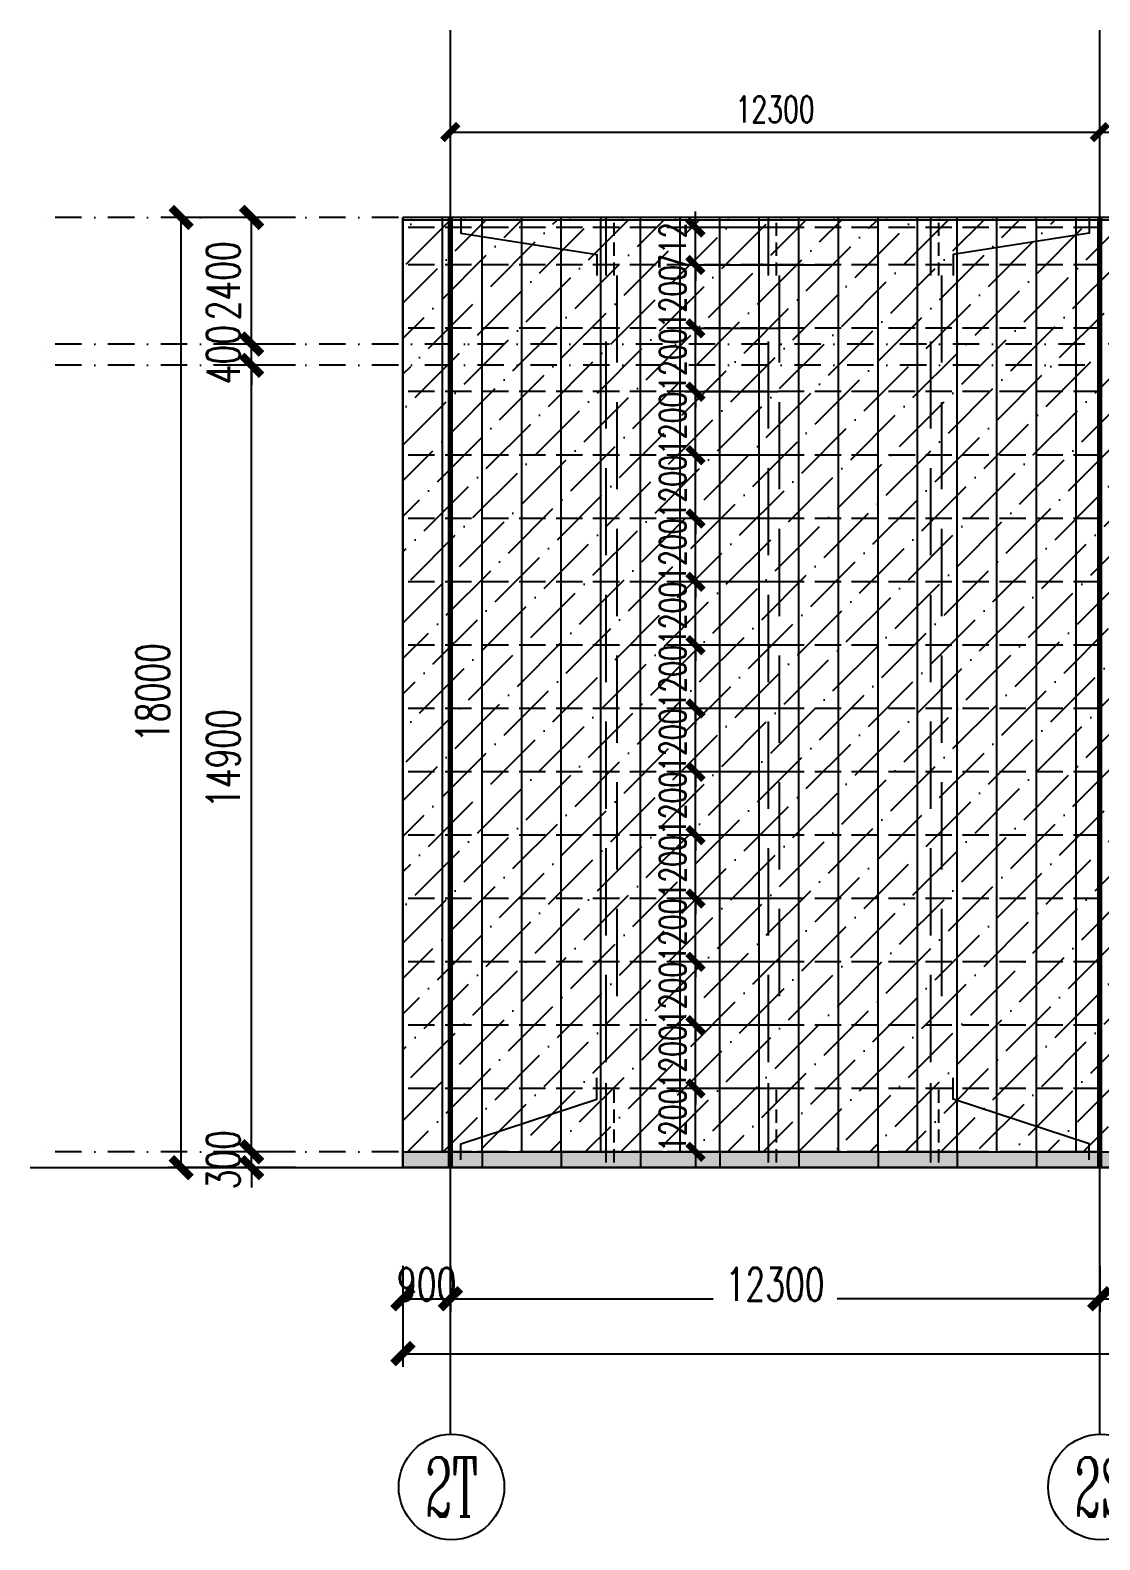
# Model space of a CAD drawing. Extents: x -2072575 to 87763, y -155913 to 742026.
# Drawn here: x -1075659 to -1055400, y 499738 to 528335 of the extents above; entities that cross this region are included whole.
import ezdxf
from ezdxf.enums import TextEntityAlignment as Align

# ---------------------------------------------------------------- set-up
doc = ezdxf.new("R2010")
doc.units = 0
doc.header["$LTSCALE"] = 1000
for name, pattern in [('20剖面图$0$DASH', [0.35, 0.25, -0.1]), ('CENTER', [2, 1.25, -0.25, 0.25, -0.25]), ('DASHDOT', [1, 0.5, -0.25, 0, -0.25]), ('DASHED', [0.75, 0.5, -0.25]), ('DOT', [0.25, 0, -0.25]), ('DOTE', [2.42, 2, -0.2, 0.02, -0.2]), ('HIDDEN2', [0.1875, 0.125, -0.0625])]:
    doc.linetypes.add(name, pattern=pattern)
doc.layers.get('Defpoints').update_dxf_attribs({"color": 210})
for name, color, linetype in [('!ZN1-填充-8', 8, 'Continuous'), ('12圆钢+30钢套管撑杆', 3, 'Continuous'), ('12圆钢斜拉条', 30, 'Continuous'), ('12圆钢直拉条', 22, 'Continuous'), ('250×150×4.5×8 H型钢', 3, 'HIDDEN2'), ('3符号', 3, 'Continuous'), ('3铝板幕墙', 3, 'Continuous'), ('A-AXIS-DOTE', 14, 'DOTE'), ('A-LIN-V', 9, 'Continuous'), ('A-云线', 50, 'Continuous'), ('AS-WALL', 40, 'Continuous'), ('DIM', 173, 'Continuous'), ('DOT', 8, 'DOT'), ('DOTE', 1, 'CENTER'), ('压型钢板', 23, 'Continuous')]:
    doc.layers.add(name, color=color, linetype=linetype)
doc.layers.add('梁', color=4, linetype='Continuous', lineweight=18)
doc.styles.add('_TCH_AXIS', font='COMPLEX', dxfattribs={"bigfont": 'GBCBIG'})
doc.styles.add('DHTEXT-1', font='romans.shx', dxfattribs={"width": 0.7, "bigfont": 'chinese.shx'})
doc.dimstyles.new('ZN200', dxfattribs={"dimscale": 200, "dimtxt": 2.5, "dimasz": 1.5, "dimexe": 1, "dimexo": 2, "dimgap": 0.9, "dimtad": 1, "dimdec": 0, "dimdsep": 46, "dimtxsty": 'DHTEXT-1', "dimblk": 'ARCHTICK', "dimcen": 2.5, "dimclrd": 173, "dimclre": 173, "dimclrt": 7, "dimazin": 2, "dimtfac": 1, "dimtdec": 0, "dimtix": 1, "dimtmove": 2, "dimatfit": 3, "dimfxl": 0, "dimtolj": 1, "dimtzin": 0, "dimarcsym": 0})
doc.dimstyles.new('ZN250', dxfattribs={"dimscale": 250, "dimtxt": 2.5, "dimasz": 1.5, "dimexe": 1, "dimexo": 2, "dimgap": 0.9, "dimtad": 1, "dimdec": 0, "dimdsep": 46, "dimtxsty": 'DHTEXT-1', "dimblk": 'ARCHTICK', "dimcen": 2.5, "dimclrd": 173, "dimclre": 173, "dimclrt": 7, "dimazin": 2, "dimtfac": 1, "dimtdec": 0, "dimtix": 1, "dimtmove": 2, "dimatfit": 3, "dimfxl": 0, "dimarcsym": 0})

# ---------------------------------------------------------------- blocks, each defined once
blk = doc.blocks.new('20250905093159')
at = {"layer": '!ZN1-填充-8'}
h = blk.add_hatch(dxfattribs=at)
h.set_pattern_fill('ANSI36', color=252, scale=300, style=0)
h.set_pattern_definition([(45, (1082178.47, -507087.46), (252.5697, 926.08891), [1190.625, -238.125, 0, -238.125])])
h.paths.add_polyline_path([(-900, 17650), (-900, 0), (23300, 0), (23300, 5000), (28300, 5000), (28300, 0), (31000, 0), (31000, 17650)])
h = blk.add_hatch(dxfattribs=at)
h.set_pattern_fill('DOTS', color=252, scale=100, style=0)
h.set_pattern_definition([(0, (1067699.68, -507087.46), (79.375, 158.75), [0, -158.75])])
h.paths.add_polyline_path([(-900, 0), (23300, 0), (23300, -300), (-900, -300)])
at = {"layer": '3铝板幕墙', "color": 252, "ltscale": 1000}
for p, q in [((600, 0), (600, -300)), ((2100, 0), (2100, -300)), ((3600, 0), (3600, -300)), ((5100, 0), (5100, -300)), ((6600, 0), (6600, -300)), ((8100, 0), (8100, -300)), ((9600, 0), (9600, -300)), ((11100, 0), (11100, -300))]:
    blk.add_line(p, q, dxfattribs=at)
blk.add_lwpolyline([(-900, 0), (23300, 0), (23300, -300), (-900, -300)], close=True, dxfattribs=at)
at = {"layer": 'A-LIN-V', "color": 252}
for p, q in [((-900, 17700), (-900, -300)), ((157100, 17700), (-900, 17700)), ((157100, 17650), (-900, 17650))]:
    blk.add_line(p, q, dxfattribs=at)
at = {"layer": '压型钢板', "color": 252, "ltscale": 10}
for p, q in [((-900, 0), (-900, 17700)), ((-150, 0), (-150, 17700)), ((600, 0), (600, 17700)), ((1350, 0), (1350, 17700)), ((2100, 0), (2100, 17700)), ((2850, 0), (2850, 17700)), ((3600, 0), (3600, 17700)), ((4350, 0), (4350, 17700)), ((5100, 0), (5100, 17700)), ((5850, 0), (5850, 17700)), ((6600, 0), (6600, 17700)), ((7350, 0), (7350, 17700)), ((8100, 0), (8100, 17700)), ((8850, 0), (8850, 17700)), ((9600, 0), (9600, 17700)), ((10350, 0), (10350, 17700)), ((11100, 0), (11100, 17700)), ((11850, 0), (11850, 17700))]:
    blk.add_line(p, q, dxfattribs=at)
blk = doc.blocks.new('_ArchTick')
at = {"color": 0, "linetype": 'ByBlock', "const_width": 0.4}
blk.add_lwpolyline([(-0.5, -0.5), (0.5, 0.5)], dxfattribs=at)
blk = doc.blocks.new('*D1789')
at = {"layer": 'Defpoints', "color": 0, "ltscale": 2500, "transparency": 16777216}
for p in [(-5100, 17700), (-3767, 17700), (-3767, -300)]:
    blk.add_point(p, dxfattribs=at)
at = {"layer": 'DIM', "color": 173, "linetype": 'ByBlock', "lineweight": -2, "ltscale": 2500, "transparency": 16777216}
for p, q in [((-4267, 17700), (-5350, 17700)), ((-5100, -300), (-5100, 17700)), ((-4267, -300), (-5350, -300))]:
    blk.add_line(p, q, dxfattribs=at)
at = {"layer": 'DIM', "color": 173, "lineweight": -2, "ltscale": 2500, "transparency": 16777216, "xscale": 375, "yscale": 375, "zscale": 375}
for p, rotation in [((-5100, 17700), 90), ((-5100, -300), 270)]:
    blk.add_blockref('_ArchTick', p, dxfattribs=dict(at, rotation=rotation))
at = {"layer": 'DIM', "color": 7, "ltscale": 2500, "transparency": 16777216, "insert": (-5638, 8700), "char_height": 625, "attachment_point": 5, "rotation": 90, "style": 'DHTEXT-1'}
blk.add_mtext('18000', dxfattribs=at)
blk = doc.blocks.new('*D1790')
at = {"layer": 'Defpoints', "color": 0, "ltscale": 2500, "transparency": 16777216}
for p in [(-3765, 0), (-2432, 0), (-2432, -300)]:
    blk.add_point(p, dxfattribs=at)
at = {"layer": 'DIM', "color": 173, "linetype": 'ByBlock', "lineweight": -2, "ltscale": 2500, "transparency": 16777216}
for p, q in [((-3765, 0), (-3765, 375)), ((-2932, 0), (-4015, 0)), ((-3765, -300), (-3765, 0)), ((-2932, -300), (-4015, -300)), ((-3765, -300), (-3765, -675))]:
    blk.add_line(p, q, dxfattribs=at)
at = {"layer": 'DIM', "color": 173, "lineweight": -2, "ltscale": 2500, "transparency": 16777216, "xscale": 375, "yscale": 375, "zscale": 375}
for p, rotation in [((-3765, 0), 270), ((-3765, -300), 90)]:
    blk.add_blockref('_ArchTick', p, dxfattribs=dict(at, rotation=rotation))
at = {"layer": 'DIM', "color": 7, "ltscale": 2500, "transparency": 16777216, "insert": (-4303, -150), "char_height": 625, "attachment_point": 5, "rotation": 90, "style": 'DHTEXT-1'}
blk.add_mtext('300', dxfattribs=at)
blk = doc.blocks.new('*D1791')
at = {"layer": 'Defpoints', "color": 0, "ltscale": 2500, "transparency": 16777216}
for p in [(-3765, 14900), (-2432, 14900), (-2432, 0)]:
    blk.add_point(p, dxfattribs=at)
at = {"layer": 'DIM', "color": 173, "linetype": 'ByBlock', "lineweight": -2, "ltscale": 2500, "transparency": 16777216}
for p, q in [((-2932, 14900), (-4015, 14900)), ((-3765, 0), (-3765, 14900)), ((-2932, 0), (-4015, 0))]:
    blk.add_line(p, q, dxfattribs=at)
at = {"layer": 'DIM', "color": 173, "lineweight": -2, "ltscale": 2500, "transparency": 16777216, "xscale": 375, "yscale": 375, "zscale": 375}
for p, rotation in [((-3765, 14900), 90), ((-3765, 0), 270)]:
    blk.add_blockref('_ArchTick', p, dxfattribs=dict(at, rotation=rotation))
at = {"layer": 'DIM', "color": 7, "ltscale": 2500, "transparency": 16777216, "insert": (-4303, 7450), "char_height": 625, "attachment_point": 5, "rotation": 90, "style": 'DHTEXT-1'}
blk.add_mtext('14900', dxfattribs=at)
blk = doc.blocks.new('*D1792')
at = {"layer": 'Defpoints', "color": 0, "ltscale": 2500, "transparency": 16777216}
for p in [(-3765, 15300), (-2432, 15300), (-2432, 14900)]:
    blk.add_point(p, dxfattribs=at)
at = {"layer": 'DIM', "color": 173, "linetype": 'ByBlock', "lineweight": -2, "ltscale": 2500, "transparency": 16777216}
for p, q in [((-3765, 15300), (-3765, 15675)), ((-2932, 15300), (-4015, 15300)), ((-3765, 14900), (-3765, 15300)), ((-2932, 14900), (-4015, 14900)), ((-3765, 14900), (-3765, 14525))]:
    blk.add_line(p, q, dxfattribs=at)
at = {"layer": 'DIM', "color": 173, "lineweight": -2, "ltscale": 2500, "transparency": 16777216, "xscale": 375, "yscale": 375, "zscale": 375}
for p, rotation in [((-3765, 15300), 270), ((-3765, 14900), 90)]:
    blk.add_blockref('_ArchTick', p, dxfattribs=dict(at, rotation=rotation))
at = {"layer": 'DIM', "color": 7, "ltscale": 2500, "transparency": 16777216, "insert": (-4303, 15100), "char_height": 625, "attachment_point": 5, "rotation": 90, "style": 'DHTEXT-1'}
blk.add_mtext('400', dxfattribs=at)
blk = doc.blocks.new('*D1793')
at = {"layer": 'Defpoints', "color": 0, "ltscale": 2500, "transparency": 16777216}
for p in [(-3765, 17700), (-2432, 17700), (-2432, 15300)]:
    blk.add_point(p, dxfattribs=at)
at = {"layer": 'DIM', "color": 173, "linetype": 'ByBlock', "lineweight": -2, "ltscale": 2500, "transparency": 16777216}
for p, q in [((-2932, 17700), (-4015, 17700)), ((-3765, 15300), (-3765, 17700)), ((-2932, 15300), (-4015, 15300))]:
    blk.add_line(p, q, dxfattribs=at)
at = {"layer": 'DIM', "color": 173, "lineweight": -2, "ltscale": 2500, "transparency": 16777216, "xscale": 375, "yscale": 375, "zscale": 375}
for p, rotation in [((-3765, 17700), 90), ((-3765, 15300), 270)]:
    blk.add_blockref('_ArchTick', p, dxfattribs=dict(at, rotation=rotation))
at = {"layer": 'DIM', "color": 7, "ltscale": 2500, "transparency": 16777216, "insert": (-4303, 16500), "char_height": 625, "attachment_point": 5, "rotation": 90, "style": 'DHTEXT-1'}
blk.add_mtext('2400', dxfattribs=at)
blk = doc.blocks.new('*D1794')
at = {"layer": 'Defpoints', "color": 0, "ltscale": 2500, "transparency": 16777216}
for p in [(-900, -1657), (157100, -1657), (157100, -3824)]:
    blk.add_point(p, dxfattribs=at)
at = {"layer": 'DIM', "color": 173, "linetype": 'ByBlock', "lineweight": -2, "ltscale": 2500, "transparency": 16777216}
for p, q in [((-900, -2157), (-900, -4074)), ((157100, -2157), (157100, -4074)), ((-900, -3824), (76719, -3824)), ((157100, -3824), (79481, -3824))]:
    blk.add_line(p, q, dxfattribs=at)
at = {"layer": 'DIM', "color": 173, "lineweight": -2, "ltscale": 2500, "transparency": 16777216, "xscale": 375, "yscale": 375, "zscale": 375, "rotation": 180}
blk.add_blockref('_ArchTick', (-900, -3824), dxfattribs=at)
at = {"layer": 'DIM', "color": 173, "lineweight": -2, "ltscale": 2500, "transparency": 16777216, "xscale": 375, "yscale": 375, "zscale": 375}
blk.add_blockref('_ArchTick', (157100, -3824), dxfattribs=at)
at = {"layer": 'DIM', "color": 7, "ltscale": 2500, "transparency": 16777216, "insert": (78100, -3549), "char_height": 625, "attachment_point": 5, "style": 'DHTEXT-1'}
blk.add_mtext('158000', dxfattribs=at)
blk = doc.blocks.new('*D1800')
at = {"layer": 'Defpoints', "color": 0, "ltscale": 2500, "transparency": 16777216}
for p in [(-900, -1657), (0, -1657), (0, -2784)]:
    blk.add_point(p, dxfattribs=at)
at = {"layer": 'DIM', "color": 173, "linetype": 'ByBlock', "lineweight": -2, "ltscale": 2500, "transparency": 16777216}
for p, q in [((-900, -2157), (-900, -3034)), ((0, -2157), (0, -3034)), ((-900, -2784), (0, -2784))]:
    blk.add_line(p, q, dxfattribs=at)
at = {"layer": 'DIM', "color": 173, "lineweight": -2, "ltscale": 2500, "transparency": 16777216, "xscale": 375, "yscale": 375, "zscale": 375, "rotation": 180}
blk.add_blockref('_ArchTick', (-900, -2784), dxfattribs=at)
at = {"layer": 'DIM', "color": 173, "lineweight": -2, "ltscale": 2500, "transparency": 16777216, "xscale": 375, "yscale": 375, "zscale": 375}
blk.add_blockref('_ArchTick', (0, -2784), dxfattribs=at)
at = {"layer": 'DIM', "color": 7, "ltscale": 2500, "transparency": 16777216, "insert": (-450, -2509), "char_height": 625, "attachment_point": 5, "style": 'DHTEXT-1'}
blk.add_mtext('900', dxfattribs=at)
blk = doc.blocks.new('*D1801')
at = {"layer": 'Defpoints', "color": 0, "ltscale": 2500, "transparency": 16777216}
for p in [(0, -1657), (12300, -1657), (12300, -2784)]:
    blk.add_point(p, dxfattribs=at)
at = {"layer": 'DIM', "color": 173, "linetype": 'ByBlock', "lineweight": -2, "ltscale": 2500, "transparency": 16777216}
for p, q in [((0, -2157), (0, -3034)), ((12300, -2157), (12300, -3034)), ((0, -2784), (4977, -2784)), ((12300, -2784), (7323, -2784))]:
    blk.add_line(p, q, dxfattribs=at)
at = {"layer": 'DIM', "color": 173, "lineweight": -2, "ltscale": 2500, "transparency": 16777216, "xscale": 375, "yscale": 375, "zscale": 375, "rotation": 180}
blk.add_blockref('_ArchTick', (0, -2784), dxfattribs=at)
at = {"layer": 'DIM', "color": 173, "lineweight": -2, "ltscale": 2500, "transparency": 16777216, "xscale": 375, "yscale": 375, "zscale": 375}
blk.add_blockref('_ArchTick', (12300, -2784), dxfattribs=at)
at = {"layer": 'DIM', "color": 7, "ltscale": 2500, "transparency": 16777216, "insert": (6150, -2509), "char_height": 625, "attachment_point": 5, "style": 'DHTEXT-1'}
blk.add_mtext('12300', dxfattribs=at)
blk = doc.blocks.new('*D1802')
at = {"layer": 'Defpoints', "color": 0, "ltscale": 2500, "transparency": 16777216}
for p in [(12300, -1657), (21300, -1657), (21300, -2784)]:
    blk.add_point(p, dxfattribs=at)
at = {"layer": 'DIM', "color": 173, "linetype": 'ByBlock', "lineweight": -2, "ltscale": 2500, "transparency": 16777216}
for p, q in [((12300, -2157), (12300, -3034)), ((21300, -2157), (21300, -3034)), ((12300, -2784), (15804, -2784)), ((21300, -2784), (17796, -2784))]:
    blk.add_line(p, q, dxfattribs=at)
at = {"layer": 'DIM', "color": 173, "lineweight": -2, "ltscale": 2500, "transparency": 16777216, "xscale": 375, "yscale": 375, "zscale": 375, "rotation": 180}
blk.add_blockref('_ArchTick', (12300, -2784), dxfattribs=at)
at = {"layer": 'DIM', "color": 173, "lineweight": -2, "ltscale": 2500, "transparency": 16777216, "xscale": 375, "yscale": 375, "zscale": 375}
blk.add_blockref('_ArchTick', (21300, -2784), dxfattribs=at)
at = {"layer": 'DIM', "color": 7, "ltscale": 2500, "transparency": 16777216, "insert": (16800, -2509), "char_height": 625, "attachment_point": 5, "style": 'DHTEXT-1'}
blk.add_mtext('9000', dxfattribs=at)
blk = doc.blocks.new('卓越-轴号')
blk.add_circle((0, 0), 4)
at = {"color": 0, "style": '_TCH_AXIS', "width": 1.041667, "flags": 8}
blk.add_attdef('A', text='', height=4.48, dxfattribs=at).set_placement((-2, -2.24), (2, -2.24), align=Align.FIT)
blk = doc.blocks.new('*D3537')
at = {"layer": 'Defpoints', "color": 0, "ltscale": 10, "transparency": 16777216}
for p in [(-1046400, 526405), (-1055400, 525878), (-1046400, 525878)]:
    blk.add_point(p, dxfattribs=at)
at = {"layer": 'DIM', "color": 173, "linetype": 'ByBlock', "lineweight": -2, "ltscale": 10, "transparency": 16777216}
for p, q in [((-1055400, 526278), (-1055400, 526605)), ((-1046400, 526278), (-1046400, 526605)), ((-1055400, 526405), (-1046400, 526405))]:
    blk.add_line(p, q, dxfattribs=at)
at = {"layer": 'DIM', "color": 173, "lineweight": -2, "ltscale": 10, "transparency": 16777216, "xscale": 300, "yscale": 300, "zscale": 300, "rotation": 180}
blk.add_blockref('_ArchTick', (-1055400, 526405), dxfattribs=at)
at = {"layer": 'DIM', "color": 173, "lineweight": -2, "ltscale": 10, "transparency": 16777216, "xscale": 300, "yscale": 300, "zscale": 300}
blk.add_blockref('_ArchTick', (-1046400, 526405), dxfattribs=at)
at = {"layer": 'DIM', "color": 7, "ltscale": 10, "transparency": 16777216, "insert": (-1050900, 526835), "char_height": 500, "attachment_point": 5, "style": 'DHTEXT-1'}
blk.add_mtext('\\A1;9000', dxfattribs=at)
blk = doc.blocks.new('*D3538')
at = {"layer": 'Defpoints', "color": 0, "ltscale": 10, "transparency": 16777216}
for p in [(-1055400, 526405), (-1067700, 525878), (-1055400, 525878)]:
    blk.add_point(p, dxfattribs=at)
at = {"layer": 'DIM', "color": 173, "linetype": 'ByBlock', "lineweight": -2, "ltscale": 10, "transparency": 16777216}
for p, q in [((-1067700, 526278), (-1067700, 526605)), ((-1055400, 526278), (-1055400, 526605)), ((-1067700, 526405), (-1055400, 526405))]:
    blk.add_line(p, q, dxfattribs=at)
at = {"layer": 'DIM', "color": 173, "lineweight": -2, "ltscale": 10, "transparency": 16777216, "xscale": 300, "yscale": 300, "zscale": 300, "rotation": 180}
blk.add_blockref('_ArchTick', (-1067700, 526405), dxfattribs=at)
at = {"layer": 'DIM', "color": 173, "lineweight": -2, "ltscale": 10, "transparency": 16777216, "xscale": 300, "yscale": 300, "zscale": 300}
blk.add_blockref('_ArchTick', (-1055400, 526405), dxfattribs=at)
at = {"layer": 'DIM', "color": 7, "ltscale": 10, "transparency": 16777216, "insert": (-1061550, 526835), "char_height": 500, "attachment_point": 5, "style": 'DHTEXT-1'}
blk.add_mtext('\\A1;12300', dxfattribs=at)
blk = doc.blocks.new('*D3556')
at = {"layer": 'Defpoints', "color": 0, "ltscale": 10, "transparency": 16777216}
for p in [(-1063058, 524600), (-1060649, 524600), (-1060126, 523887)]:
    blk.add_point(p, dxfattribs=at)
at = {"layer": 'DIM', "color": 173, "linetype": 'ByBlock', "lineweight": -2, "ltscale": 10, "transparency": 16777216}
for p, q in [((-1063058, 524600), (-1063058, 524900)), ((-1061049, 524600), (-1063258, 524600)), ((-1063058, 523887), (-1063058, 524600)), ((-1060526, 523887), (-1063258, 523887)), ((-1063058, 523887), (-1063058, 523587))]:
    blk.add_line(p, q, dxfattribs=at)
at = {"layer": 'DIM', "color": 173, "lineweight": -2, "ltscale": 10, "transparency": 16777216, "xscale": 300, "yscale": 300, "zscale": 300}
for p, rotation in [((-1063058, 524600), 270), ((-1063058, 523887), 90)]:
    blk.add_blockref('_ArchTick', p, dxfattribs=dict(at, rotation=rotation))
at = {"layer": 'DIM', "color": 7, "ltscale": 10, "transparency": 16777216, "insert": (-1063488, 524244), "char_height": 500, "attachment_point": 5, "rotation": 90, "style": 'DHTEXT-1'}
blk.add_mtext('\\A1;712', dxfattribs=at)
blk = doc.blocks.new('*D3557')
at = {"layer": 'Defpoints', "color": 0, "ltscale": 10, "transparency": 16777216}
for p in [(-1063058, 523887), (-1061100, 523887), (-1061100, 522687)]:
    blk.add_point(p, dxfattribs=at)
at = {"layer": 'DIM', "color": 173, "linetype": 'ByBlock', "lineweight": -2, "ltscale": 10, "transparency": 16777216}
for p, q in [((-1063058, 523887), (-1063058, 524187)), ((-1061500, 523887), (-1063258, 523887)), ((-1063058, 522687), (-1063058, 523887)), ((-1061500, 522687), (-1063258, 522687)), ((-1063058, 522687), (-1063058, 522387))]:
    blk.add_line(p, q, dxfattribs=at)
at = {"layer": 'DIM', "color": 173, "lineweight": -2, "ltscale": 10, "transparency": 16777216, "xscale": 300, "yscale": 300, "zscale": 300}
for p, rotation in [((-1063058, 523887), 270), ((-1063058, 522687), 90)]:
    blk.add_blockref('_ArchTick', p, dxfattribs=dict(at, rotation=rotation))
at = {"layer": 'DIM', "color": 7, "ltscale": 10, "transparency": 16777216, "insert": (-1063488, 523287), "char_height": 500, "attachment_point": 5, "rotation": 90, "style": 'DHTEXT-1'}
blk.add_mtext('\\A1;1200', dxfattribs=at)
blk = doc.blocks.new('*D3558')
at = {"layer": 'Defpoints', "color": 0, "ltscale": 10, "transparency": 16777216}
for p in [(-1063058, 522687), (-1061100, 522687), (-1061100, 521487)]:
    blk.add_point(p, dxfattribs=at)
at = {"layer": 'DIM', "color": 173, "linetype": 'ByBlock', "lineweight": -2, "ltscale": 10, "transparency": 16777216}
for p, q in [((-1063058, 522687), (-1063058, 522987)), ((-1061500, 522687), (-1063258, 522687)), ((-1063058, 521487), (-1063058, 522687)), ((-1061500, 521487), (-1063258, 521487)), ((-1063058, 521487), (-1063058, 521187))]:
    blk.add_line(p, q, dxfattribs=at)
at = {"layer": 'DIM', "color": 173, "lineweight": -2, "ltscale": 10, "transparency": 16777216, "xscale": 300, "yscale": 300, "zscale": 300}
for p, rotation in [((-1063058, 522687), 270), ((-1063058, 521487), 90)]:
    blk.add_blockref('_ArchTick', p, dxfattribs=dict(at, rotation=rotation))
at = {"layer": 'DIM', "color": 7, "ltscale": 10, "transparency": 16777216, "insert": (-1063488, 522087), "char_height": 500, "attachment_point": 5, "rotation": 90, "style": 'DHTEXT-1'}
blk.add_mtext('\\A1;1200', dxfattribs=at)
blk = doc.blocks.new('*D3559')
at = {"layer": 'Defpoints', "color": 0, "ltscale": 10, "transparency": 16777216}
for p in [(-1063058, 521487), (-1061100, 521487), (-1061100, 520287)]:
    blk.add_point(p, dxfattribs=at)
at = {"layer": 'DIM', "color": 173, "linetype": 'ByBlock', "lineweight": -2, "ltscale": 10, "transparency": 16777216}
for p, q in [((-1063058, 521487), (-1063058, 521787)), ((-1061500, 521487), (-1063258, 521487)), ((-1063058, 520287), (-1063058, 521487)), ((-1061500, 520287), (-1063258, 520287)), ((-1063058, 520287), (-1063058, 519987))]:
    blk.add_line(p, q, dxfattribs=at)
at = {"layer": 'DIM', "color": 173, "lineweight": -2, "ltscale": 10, "transparency": 16777216, "xscale": 300, "yscale": 300, "zscale": 300}
for p, rotation in [((-1063058, 521487), 270), ((-1063058, 520287), 90)]:
    blk.add_blockref('_ArchTick', p, dxfattribs=dict(at, rotation=rotation))
at = {"layer": 'DIM', "color": 7, "ltscale": 10, "transparency": 16777216, "insert": (-1063488, 520887), "char_height": 500, "attachment_point": 5, "rotation": 90, "style": 'DHTEXT-1'}
blk.add_mtext('\\A1;1200', dxfattribs=at)
blk = doc.blocks.new('*D3560')
at = {"layer": 'Defpoints', "color": 0, "ltscale": 10, "transparency": 16777216}
for p in [(-1063058, 520287), (-1061100, 520287), (-1061100, 519087)]:
    blk.add_point(p, dxfattribs=at)
at = {"layer": 'DIM', "color": 173, "linetype": 'ByBlock', "lineweight": -2, "ltscale": 10, "transparency": 16777216}
for p, q in [((-1063058, 520287), (-1063058, 520587)), ((-1061500, 520287), (-1063258, 520287)), ((-1063058, 519087), (-1063058, 520287)), ((-1061500, 519087), (-1063258, 519087)), ((-1063058, 519087), (-1063058, 518787))]:
    blk.add_line(p, q, dxfattribs=at)
at = {"layer": 'DIM', "color": 173, "lineweight": -2, "ltscale": 10, "transparency": 16777216, "xscale": 300, "yscale": 300, "zscale": 300}
for p, rotation in [((-1063058, 520287), 270), ((-1063058, 519087), 90)]:
    blk.add_blockref('_ArchTick', p, dxfattribs=dict(at, rotation=rotation))
at = {"layer": 'DIM', "color": 7, "ltscale": 10, "transparency": 16777216, "insert": (-1063488, 519687), "char_height": 500, "attachment_point": 5, "rotation": 90, "style": 'DHTEXT-1'}
blk.add_mtext('\\A1;1200', dxfattribs=at)
blk = doc.blocks.new('*D3561')
at = {"layer": 'Defpoints', "color": 0, "ltscale": 10, "transparency": 16777216}
for p in [(-1063058, 519087), (-1061100, 519087), (-1061100, 517887)]:
    blk.add_point(p, dxfattribs=at)
at = {"layer": 'DIM', "color": 173, "linetype": 'ByBlock', "lineweight": -2, "ltscale": 10, "transparency": 16777216}
for p, q in [((-1063058, 519087), (-1063058, 519387)), ((-1061500, 519087), (-1063258, 519087)), ((-1063058, 517887), (-1063058, 519087)), ((-1061500, 517887), (-1063258, 517887)), ((-1063058, 517887), (-1063058, 517587))]:
    blk.add_line(p, q, dxfattribs=at)
at = {"layer": 'DIM', "color": 173, "lineweight": -2, "ltscale": 10, "transparency": 16777216, "xscale": 300, "yscale": 300, "zscale": 300}
for p, rotation in [((-1063058, 519087), 270), ((-1063058, 517887), 90)]:
    blk.add_blockref('_ArchTick', p, dxfattribs=dict(at, rotation=rotation))
at = {"layer": 'DIM', "color": 7, "ltscale": 10, "transparency": 16777216, "insert": (-1063488, 518487), "char_height": 500, "attachment_point": 5, "rotation": 90, "style": 'DHTEXT-1'}
blk.add_mtext('\\A1;1200', dxfattribs=at)
blk = doc.blocks.new('*D3562')
at = {"layer": 'Defpoints', "color": 0, "ltscale": 10, "transparency": 16777216}
for p in [(-1063058, 517887), (-1061100, 517887), (-1061100, 516687)]:
    blk.add_point(p, dxfattribs=at)
at = {"layer": 'DIM', "color": 173, "linetype": 'ByBlock', "lineweight": -2, "ltscale": 10, "transparency": 16777216}
for p, q in [((-1063058, 517887), (-1063058, 518187)), ((-1061500, 517887), (-1063258, 517887)), ((-1063058, 516687), (-1063058, 517887)), ((-1061500, 516687), (-1063258, 516687)), ((-1063058, 516687), (-1063058, 516387))]:
    blk.add_line(p, q, dxfattribs=at)
at = {"layer": 'DIM', "color": 173, "lineweight": -2, "ltscale": 10, "transparency": 16777216, "xscale": 300, "yscale": 300, "zscale": 300}
for p, rotation in [((-1063058, 517887), 270), ((-1063058, 516687), 90)]:
    blk.add_blockref('_ArchTick', p, dxfattribs=dict(at, rotation=rotation))
at = {"layer": 'DIM', "color": 7, "ltscale": 10, "transparency": 16777216, "insert": (-1063488, 517287), "char_height": 500, "attachment_point": 5, "rotation": 90, "style": 'DHTEXT-1'}
blk.add_mtext('\\A1;1200', dxfattribs=at)
blk = doc.blocks.new('*D3563')
at = {"layer": 'Defpoints', "color": 0, "ltscale": 10, "transparency": 16777216}
for p in [(-1063058, 516687), (-1061100, 516687), (-1061100, 515487)]:
    blk.add_point(p, dxfattribs=at)
at = {"layer": 'DIM', "color": 173, "linetype": 'ByBlock', "lineweight": -2, "ltscale": 10, "transparency": 16777216}
for p, q in [((-1063058, 516687), (-1063058, 516987)), ((-1061500, 516687), (-1063258, 516687)), ((-1063058, 515487), (-1063058, 516687)), ((-1061500, 515487), (-1063258, 515487)), ((-1063058, 515487), (-1063058, 515187))]:
    blk.add_line(p, q, dxfattribs=at)
at = {"layer": 'DIM', "color": 173, "lineweight": -2, "ltscale": 10, "transparency": 16777216, "xscale": 300, "yscale": 300, "zscale": 300}
for p, rotation in [((-1063058, 516687), 270), ((-1063058, 515487), 90)]:
    blk.add_blockref('_ArchTick', p, dxfattribs=dict(at, rotation=rotation))
at = {"layer": 'DIM', "color": 7, "ltscale": 10, "transparency": 16777216, "insert": (-1063488, 516087), "char_height": 500, "attachment_point": 5, "rotation": 90, "style": 'DHTEXT-1'}
blk.add_mtext('\\A1;1200', dxfattribs=at)
blk = doc.blocks.new('*D3564')
at = {"layer": 'Defpoints', "color": 0, "ltscale": 10, "transparency": 16777216}
for p in [(-1063058, 515487), (-1061100, 515487), (-1061100, 514287)]:
    blk.add_point(p, dxfattribs=at)
at = {"layer": 'DIM', "color": 173, "linetype": 'ByBlock', "lineweight": -2, "ltscale": 10, "transparency": 16777216}
for p, q in [((-1063058, 515487), (-1063058, 515787)), ((-1061500, 515487), (-1063258, 515487)), ((-1063058, 514287), (-1063058, 515487)), ((-1061500, 514287), (-1063258, 514287)), ((-1063058, 514287), (-1063058, 513987))]:
    blk.add_line(p, q, dxfattribs=at)
at = {"layer": 'DIM', "color": 173, "lineweight": -2, "ltscale": 10, "transparency": 16777216, "xscale": 300, "yscale": 300, "zscale": 300}
for p, rotation in [((-1063058, 515487), 270), ((-1063058, 514287), 90)]:
    blk.add_blockref('_ArchTick', p, dxfattribs=dict(at, rotation=rotation))
at = {"layer": 'DIM', "color": 7, "ltscale": 10, "transparency": 16777216, "insert": (-1063488, 514887), "char_height": 500, "attachment_point": 5, "rotation": 90, "style": 'DHTEXT-1'}
blk.add_mtext('\\A1;1200', dxfattribs=at)
blk = doc.blocks.new('*D3565')
at = {"layer": 'Defpoints', "color": 0, "ltscale": 10, "transparency": 16777216}
for p in [(-1063058, 514287), (-1061100, 514287), (-1061100, 513087)]:
    blk.add_point(p, dxfattribs=at)
at = {"layer": 'DIM', "color": 173, "linetype": 'ByBlock', "lineweight": -2, "ltscale": 10, "transparency": 16777216}
for p, q in [((-1063058, 514287), (-1063058, 514587)), ((-1061500, 514287), (-1063258, 514287)), ((-1063058, 513087), (-1063058, 514287)), ((-1061500, 513087), (-1063258, 513087)), ((-1063058, 513087), (-1063058, 512787))]:
    blk.add_line(p, q, dxfattribs=at)
at = {"layer": 'DIM', "color": 173, "lineweight": -2, "ltscale": 10, "transparency": 16777216, "xscale": 300, "yscale": 300, "zscale": 300}
for p, rotation in [((-1063058, 514287), 270), ((-1063058, 513087), 90)]:
    blk.add_blockref('_ArchTick', p, dxfattribs=dict(at, rotation=rotation))
at = {"layer": 'DIM', "color": 7, "ltscale": 10, "transparency": 16777216, "insert": (-1063488, 513687), "char_height": 500, "attachment_point": 5, "rotation": 90, "style": 'DHTEXT-1'}
blk.add_mtext('\\A1;1200', dxfattribs=at)
blk = doc.blocks.new('*D3566')
at = {"layer": 'Defpoints', "color": 0, "ltscale": 10, "transparency": 16777216}
for p in [(-1063058, 513087), (-1061100, 513087), (-1061100, 511887)]:
    blk.add_point(p, dxfattribs=at)
at = {"layer": 'DIM', "color": 173, "linetype": 'ByBlock', "lineweight": -2, "ltscale": 10, "transparency": 16777216}
for p, q in [((-1063058, 513087), (-1063058, 513387)), ((-1061500, 513087), (-1063258, 513087)), ((-1063058, 511887), (-1063058, 513087)), ((-1061500, 511887), (-1063258, 511887)), ((-1063058, 511887), (-1063058, 511587))]:
    blk.add_line(p, q, dxfattribs=at)
at = {"layer": 'DIM', "color": 173, "lineweight": -2, "ltscale": 10, "transparency": 16777216, "xscale": 300, "yscale": 300, "zscale": 300}
for p, rotation in [((-1063058, 513087), 270), ((-1063058, 511887), 90)]:
    blk.add_blockref('_ArchTick', p, dxfattribs=dict(at, rotation=rotation))
at = {"layer": 'DIM', "color": 7, "ltscale": 10, "transparency": 16777216, "insert": (-1063488, 512487), "char_height": 500, "attachment_point": 5, "rotation": 90, "style": 'DHTEXT-1'}
blk.add_mtext('\\A1;1200', dxfattribs=at)
blk = doc.blocks.new('*D3567')
at = {"layer": 'Defpoints', "color": 0, "ltscale": 10, "transparency": 16777216}
for p in [(-1063058, 511887), (-1061100, 511887), (-1061100, 510687)]:
    blk.add_point(p, dxfattribs=at)
at = {"layer": 'DIM', "color": 173, "linetype": 'ByBlock', "lineweight": -2, "ltscale": 10, "transparency": 16777216}
for p, q in [((-1063058, 511887), (-1063058, 512187)), ((-1061500, 511887), (-1063258, 511887)), ((-1063058, 510687), (-1063058, 511887)), ((-1061500, 510687), (-1063258, 510687)), ((-1063058, 510687), (-1063058, 510387))]:
    blk.add_line(p, q, dxfattribs=at)
at = {"layer": 'DIM', "color": 173, "lineweight": -2, "ltscale": 10, "transparency": 16777216, "xscale": 300, "yscale": 300, "zscale": 300}
for p, rotation in [((-1063058, 511887), 270), ((-1063058, 510687), 90)]:
    blk.add_blockref('_ArchTick', p, dxfattribs=dict(at, rotation=rotation))
at = {"layer": 'DIM', "color": 7, "ltscale": 10, "transparency": 16777216, "insert": (-1063488, 511287), "char_height": 500, "attachment_point": 5, "rotation": 90, "style": 'DHTEXT-1'}
blk.add_mtext('\\A1;1200', dxfattribs=at)
blk = doc.blocks.new('*D3568')
at = {"layer": 'Defpoints', "color": 0, "ltscale": 10, "transparency": 16777216}
for p in [(-1063058, 510687), (-1061100, 510687), (-1061100, 509487)]:
    blk.add_point(p, dxfattribs=at)
at = {"layer": 'DIM', "color": 173, "linetype": 'ByBlock', "lineweight": -2, "ltscale": 10, "transparency": 16777216}
for p, q in [((-1063058, 510687), (-1063058, 510987)), ((-1061500, 510687), (-1063258, 510687)), ((-1063058, 509487), (-1063058, 510687)), ((-1061500, 509487), (-1063258, 509487)), ((-1063058, 509487), (-1063058, 509187))]:
    blk.add_line(p, q, dxfattribs=at)
at = {"layer": 'DIM', "color": 173, "lineweight": -2, "ltscale": 10, "transparency": 16777216, "xscale": 300, "yscale": 300, "zscale": 300}
for p, rotation in [((-1063058, 510687), 270), ((-1063058, 509487), 90)]:
    blk.add_blockref('_ArchTick', p, dxfattribs=dict(at, rotation=rotation))
at = {"layer": 'DIM', "color": 7, "ltscale": 10, "transparency": 16777216, "insert": (-1063488, 510087), "char_height": 500, "attachment_point": 5, "rotation": 90, "style": 'DHTEXT-1'}
blk.add_mtext('\\A1;1200', dxfattribs=at)
blk = doc.blocks.new('*D3569')
at = {"layer": 'Defpoints', "color": 0, "ltscale": 10, "transparency": 16777216}
for p in [(-1063058, 509487), (-1061100, 509487), (-1061100, 508287)]:
    blk.add_point(p, dxfattribs=at)
at = {"layer": 'DIM', "color": 173, "linetype": 'ByBlock', "lineweight": -2, "ltscale": 10, "transparency": 16777216}
for p, q in [((-1063058, 509487), (-1063058, 509787)), ((-1061500, 509487), (-1063258, 509487)), ((-1063058, 508287), (-1063058, 509487)), ((-1061500, 508287), (-1063258, 508287)), ((-1063058, 508287), (-1063058, 507987))]:
    blk.add_line(p, q, dxfattribs=at)
at = {"layer": 'DIM', "color": 173, "lineweight": -2, "ltscale": 10, "transparency": 16777216, "xscale": 300, "yscale": 300, "zscale": 300}
for p, rotation in [((-1063058, 509487), 270), ((-1063058, 508287), 90)]:
    blk.add_blockref('_ArchTick', p, dxfattribs=dict(at, rotation=rotation))
at = {"layer": 'DIM', "color": 7, "ltscale": 10, "transparency": 16777216, "insert": (-1063488, 508887), "char_height": 500, "attachment_point": 5, "rotation": 90, "style": 'DHTEXT-1'}
blk.add_mtext('\\A1;1200', dxfattribs=at)
blk = doc.blocks.new('*D3570')
at = {"layer": 'Defpoints', "color": 0, "ltscale": 10, "transparency": 16777216}
for p in [(-1063058, 508287), (-1061100, 508287), (-1061100, 507087)]:
    blk.add_point(p, dxfattribs=at)
at = {"layer": 'DIM', "color": 173, "linetype": 'ByBlock', "lineweight": -2, "ltscale": 10, "transparency": 16777216}
for p, q in [((-1063058, 508287), (-1063058, 508587)), ((-1061500, 508287), (-1063258, 508287)), ((-1063058, 507087), (-1063058, 508287)), ((-1061500, 507087), (-1063258, 507087)), ((-1063058, 507087), (-1063058, 506787))]:
    blk.add_line(p, q, dxfattribs=at)
at = {"layer": 'DIM', "color": 173, "lineweight": -2, "ltscale": 10, "transparency": 16777216, "xscale": 300, "yscale": 300, "zscale": 300}
for p, rotation in [((-1063058, 508287), 270), ((-1063058, 507087), 90)]:
    blk.add_blockref('_ArchTick', p, dxfattribs=dict(at, rotation=rotation))
at = {"layer": 'DIM', "color": 7, "ltscale": 10, "transparency": 16777216, "insert": (-1063488, 507687), "char_height": 500, "attachment_point": 5, "rotation": 90, "style": 'DHTEXT-1'}
blk.add_mtext('\\A1;1200', dxfattribs=at)
blk = doc.blocks.new('20250821140123')
at = {"layer": 'A-AXIS-DOTE', "ltscale": 2}
blk.add_line((0, -5350), (0, 21247.6), dxfattribs=at)
at = {"layer": 'DOT', "linetype": 'DASHDOT'}
for p, q in [((163030.7, 17700), (-7959.1, 17700)), ((163030.7, 15300), (-7959.1, 15300)), ((163030.7, 14900), (-7959.1, 14900)), ((163030.7, 0), (-7959.1, 0))]:
    blk.add_line(p, q, dxfattribs=at)
at = {"layer": 'DOTE', "ltscale": 250}
for p, q in [((0, -5350), (0, 21247.6)), ((12300, -5350), (12300, 21247.6))]:
    blk.add_line(p, q, dxfattribs=at)
at = {"layer": '3符号', "color": 7}
ref = blk.add_blockref('卓越-轴号', (21.1, -6349.8), dxfattribs=dict(at, xscale=250, yscale=250, zscale=250))
ref.add_attrib('A', '2T', dxfattribs={"layer": '0', "color": 0, "height": 1120, "style": '_TCH_AXIS', "width": 0.535714}).set_placement((-478.9, -6909.8), (521.1, -6909.8), align=Align.FIT)
ref = blk.add_blockref('卓越-轴号', (12321.1, -6349.8), dxfattribs=dict(at, xscale=250, yscale=250, zscale=250))
ref.add_attrib('A', '2S', dxfattribs={"layer": '0', "color": 0, "height": 1120, "style": '_TCH_AXIS', "width": 0.551471}).set_placement((11821.1, -6909.8), (12821.1, -6909.8), align=Align.FIT)
at = {"layer": 'DIM', "ltscale": 2500}
for p1, p2, picture, middle in [((-3766.9, -300), (-3766.9, 17700), '*D1789', (-5637.7, 8700)), ((-2431.9, 15300), (-2431.9, 17700), '*D1793', (-4302.7, 16500)), ((-2431.9, 14900), (-2431.9, 15300), '*D1792', (-4302.7, 15100)), ((-2431.9, 0), (-2431.9, 14900), '*D1791', (-4302.7, 7450)), ((-2431.9, -300), (-2431.9, 0), '*D1790', (-4302.7, -150))]:
    dim = blk.add_aligned_dim(p1=p1, p2=p2, distance=1333.3, dimstyle='ZN250', dxfattribs=at)
    dim.commit()
    dim.dimension.update_dxf_attribs({"geometry": picture, "text_midpoint": middle})
for base, p1, p2, picture, middle in [((0, -2784.1), (-900, -1657.5), (0, -1657.5), '*D1800', (-450, -2509.1)), ((157100, -3824.1), (-900, -1657.5), (157100, -1657.5), '*D1794', (78100, -3549.1)), ((12300, -2784.1), (0, -1657.5), (12300, -1657.5), '*D1801', (6150, -2509.1)), ((21300, -2784.1), (12300, -1657.5), (21300, -1657.5), '*D1802', (16800, -2509.1))]:
    dim = blk.add_linear_dim(base=base, p1=p1, p2=p2, angle=0, dimstyle='ZN250', dxfattribs=at)
    dim.commit()
    dim.dimension.update_dxf_attribs({"geometry": picture, "text_midpoint": middle, "dimtype": 129})

msp = doc.modelspace()

# ---------------------------------------------------------------- linework, layer by layer
at = {"layer": 'AS-WALL'}
msp.add_line((-1075658.8, 506787.5), (-905069, 506787.5), dxfattribs=at)

# ---------------------------------------------------------------- dimensions: what is measured, and where the dimension line sits
at = {"layer": 'DIM', "ltscale": 10}
for base, p1, p2, picture, middle in [((-1055399.7, 526404.7), (-1067699.7, 525878.4), (-1055399.7, 525878.4), '*D3538', (-1061549.7, 526834.7)), ((-1046399.7, 526404.7), (-1055399.7, 525878.4), (-1046399.7, 525878.4), '*D3537', (-1050899.7, 526834.7))]:
    dim = msp.add_linear_dim(base=base, p1=p1, p2=p2, dimstyle='ZN200', override={"dimfxl": 2}, dxfattribs=at)
    dim.commit()
    dim.dimension.update_dxf_attribs({"geometry": picture, "text_midpoint": middle})

# ---------------------------------------------------------------- next in the draw order: block references
at = {"layer": '3铝板幕墙', "ltscale": 1000}
msp.add_blockref('20250905093159', (-1067699.7, 507087.5), dxfattribs=at)

# ---------------------------------------------------------------- next in the draw order: linework, layer by layer
at = {"layer": '12圆钢+30钢套管撑杆', "color": 3}
for p, q in [((-1064749.7, 523687.5), (-1064749.7, 524787.5)), ((-1061674.7, 523687.5), (-1061674.7, 524787.5)), ((-1058599.7, 523687.5), (-1058599.7, 524787.5)), ((-1064749.7, 506887.5), (-1064749.7, 508387.5)), ((-1061674.7, 506887.5), (-1061674.7, 508387.5)), ((-1058599.7, 506887.5), (-1058599.7, 508387.5))]:
    msp.add_line(p, q, dxfattribs=at)
at = {"layer": '12圆钢+30钢套管撑杆', "color": 3, "linetype": 'DASHED', "ltscale": 0.5}
for p, q in [((-1064599.7, 523687.5), (-1064599.7, 524787.5)), ((-1061524.7, 523687.5), (-1061524.7, 524787.5)), ((-1058449.7, 523687.5), (-1058449.7, 524787.5)), ((-1064599.7, 506887.5), (-1064599.7, 508387.5)), ((-1061524.7, 506887.5), (-1061524.7, 508387.5)), ((-1058449.7, 506887.5), (-1058449.7, 508387.5))]:
    msp.add_line(p, q, dxfattribs=at)
at = {"layer": '12圆钢斜拉条', "ltscale": 1000}
for points in [[(-1067499.7, 524787.5), (-1067499.7, 524487.5), (-1064924.7, 524087.5), (-1064924.7, 523687.5)], [(-1055599.7, 524787.5), (-1055599.7, 524487.5), (-1058174.7, 524087.5), (-1058174.7, 523687.5)], [(-1067499.7, 506937.5), (-1067499.7, 507237.5), (-1064924.7, 508087.5), (-1064924.7, 508487.5)], [(-1055599.7, 506937.5), (-1055599.7, 507237.5), (-1058174.7, 508087.5), (-1058174.7, 508487.5)]]:
    msp.add_lwpolyline(points, dxfattribs=at)
at = {"layer": '12圆钢直拉条', "ltscale": 1000}
for p, q in [((-1064549.7, 523687.5), (-1064549.7, 522037.5)), ((-1061474.7, 523687.5), (-1061474.7, 522037.5)), ((-1058399.7, 523687.5), (-1058399.7, 522037.5)), ((-1064749.7, 520787.5), (-1064749.7, 522437.5)), ((-1061674.7, 520787.5), (-1061674.7, 522437.5)), ((-1058599.7, 520787.5), (-1058599.7, 522437.5)), ((-1064549.7, 521287.5), (-1064549.7, 519637.5)), ((-1061474.7, 521287.5), (-1061474.7, 519637.5)), ((-1058399.7, 521287.5), (-1058399.7, 519637.5)), ((-1064749.7, 518387.5), (-1064749.7, 520037.5)), ((-1061674.7, 518387.5), (-1061674.7, 520037.5)), ((-1058599.7, 518387.5), (-1058599.7, 520037.5)), ((-1064549.7, 518887.5), (-1064549.7, 517237.5)), ((-1061474.7, 518887.5), (-1061474.7, 517237.5)), ((-1058399.7, 518887.5), (-1058399.7, 517237.5)), ((-1064749.7, 515987.5), (-1064749.7, 517637.5)), ((-1061674.7, 515987.5), (-1061674.7, 517637.5)), ((-1058599.7, 515987.5), (-1058599.7, 517637.5)), ((-1064549.7, 516487.5), (-1064549.7, 514837.5)), ((-1061474.7, 516487.5), (-1061474.7, 514837.5)), ((-1058399.7, 516487.5), (-1058399.7, 514837.5)), ((-1064749.7, 513587.5), (-1064749.7, 515237.5)), ((-1061674.7, 513587.5), (-1061674.7, 515237.5)), ((-1058599.7, 513587.5), (-1058599.7, 515237.5)), ((-1064549.7, 514087.5), (-1064549.7, 512437.5)), ((-1061474.7, 514087.5), (-1061474.7, 512437.5)), ((-1058399.7, 514087.5), (-1058399.7, 512437.5)), ((-1064749.7, 511187.5), (-1064749.7, 512837.5)), ((-1061674.7, 511187.5), (-1061674.7, 512837.5)), ((-1058599.7, 511187.5), (-1058599.7, 512837.5)), ((-1064549.7, 511687.5), (-1064549.7, 510037.5)), ((-1061474.7, 511687.5), (-1061474.7, 510037.5)), ((-1058399.7, 511687.5), (-1058399.7, 510037.5)), ((-1064749.7, 508787.5), (-1064749.7, 510437.5)), ((-1061674.7, 508787.5), (-1061674.7, 510437.5)), ((-1058599.7, 508787.5), (-1058599.7, 510437.5))]:
    msp.add_line(p, q, dxfattribs=at)
at = {"layer": '250×150×4.5×8 H型钢', "linetype": '20剖面图$0$DASH', "ltscale": 2}
for p, q in [((-1055399.7, 524600), (-1068599.7, 524600)), ((-1055399.7, 523887.5), (-1068599.7, 523887.5)), ((-1055399.7, 522687.5), (-1068599.7, 522687.5)), ((-1055399.7, 521487.5), (-1068599.7, 521487.5)), ((-1055399.7, 520287.5), (-1068599.7, 520287.5)), ((-1055399.7, 519087.5), (-1068599.7, 519087.5)), ((-1055399.7, 517887.5), (-1068599.7, 517887.5)), ((-1055399.7, 516687.5), (-1068599.7, 516687.5)), ((-1055399.7, 515487.5), (-1068599.7, 515487.5)), ((-1055399.7, 514287.5), (-1068599.7, 514287.5)), ((-1055399.7, 513087.5), (-1068599.7, 513087.5)), ((-1055399.7, 511887.5), (-1068599.7, 511887.5)), ((-1055399.7, 510687.5), (-1068599.7, 510687.5)), ((-1055399.7, 509487.5), (-1068599.7, 509487.5)), ((-1055399.7, 508287.5), (-1068599.7, 508287.5)), ((-1055399.7, 507087.5), (-1068599.7, 507087.5))]:
    msp.add_line(p, q, dxfattribs=at)
at = {"layer": '梁', "ltscale": 10, "const_width": 100}
for points in [[(-1067699.7, 524787.5), (-1067699.7, 506787.5)], [(-1055399.7, 524787.5), (-1055399.7, 506787.5)]]:
    msp.add_lwpolyline(points, dxfattribs=at)

# ---------------------------------------------------------------- next in the draw order: block references
at = {"layer": 'A-云线', "ltscale": 10}
msp.add_blockref('20250821140123', (-1067699.7, 507087.5), dxfattribs=at)

# ---------------------------------------------------------------- next in the draw order: dimensions: what is measured, and where the dimension line sits
at = {"layer": 'DIM', "ltscale": 10}
for base, p1, p2, picture, middle in [((-1063057.557697, 524599.9649163), (-1060126.1399627, 523887.4649163), (-1060648.8301115, 524599.9649163), '*D3556', (-1063487.557697, 524243.7149163)), ((-1063057.6, 523887.5), (-1061099.7, 522687.5), (-1061099.7, 523887.5), '*D3557', (-1063487.6, 523287.5)), ((-1063057.6, 522687.5), (-1061099.7, 521487.5), (-1061099.7, 522687.5), '*D3558', (-1063487.6, 522087.5)), ((-1063057.6, 521487.5), (-1061099.7, 520287.5), (-1061099.7, 521487.5), '*D3559', (-1063487.6, 520887.5)), ((-1063057.6, 520287.5), (-1061099.7, 519087.5), (-1061099.7, 520287.5), '*D3560', (-1063487.6, 519687.5)), ((-1063057.6, 519087.5), (-1061099.7, 517887.5), (-1061099.7, 519087.5), '*D3561', (-1063487.6, 518487.5)), ((-1063057.6, 517887.5), (-1061099.7, 516687.5), (-1061099.7, 517887.5), '*D3562', (-1063487.6, 517287.5)), ((-1063057.6, 516687.5), (-1061099.7, 515487.5), (-1061099.7, 516687.5), '*D3563', (-1063487.6, 516087.5)), ((-1063057.6, 515487.5), (-1061099.7, 514287.5), (-1061099.7, 515487.5), '*D3564', (-1063487.6, 514887.5)), ((-1063057.6, 514287.5), (-1061099.7, 513087.5), (-1061099.7, 514287.5), '*D3565', (-1063487.6, 513687.5)), ((-1063057.6, 513087.5), (-1061099.7, 511887.5), (-1061099.7, 513087.5), '*D3566', (-1063487.6, 512487.5)), ((-1063057.6, 511887.5), (-1061099.7, 510687.5), (-1061099.7, 511887.5), '*D3567', (-1063487.6, 511287.5)), ((-1063057.6, 510687.5), (-1061099.7, 509487.5), (-1061099.7, 510687.5), '*D3568', (-1063487.6, 510087.5)), ((-1063057.6, 509487.5), (-1061099.7, 508287.5), (-1061099.7, 509487.5), '*D3569', (-1063487.6, 508887.5)), ((-1063057.6, 508287.5), (-1061099.7, 507087.5), (-1061099.7, 508287.5), '*D3570', (-1063487.6, 507687.5))]:
    dim = msp.add_linear_dim(base=base, p1=p1, p2=p2, angle=90, dimstyle='ZN200', override={"dimfxl": 2}, dxfattribs=at)
    dim.commit()
    dim.dimension.update_dxf_attribs({"geometry": picture, "text_midpoint": middle})

doc.saveas('drawing.dxf')
